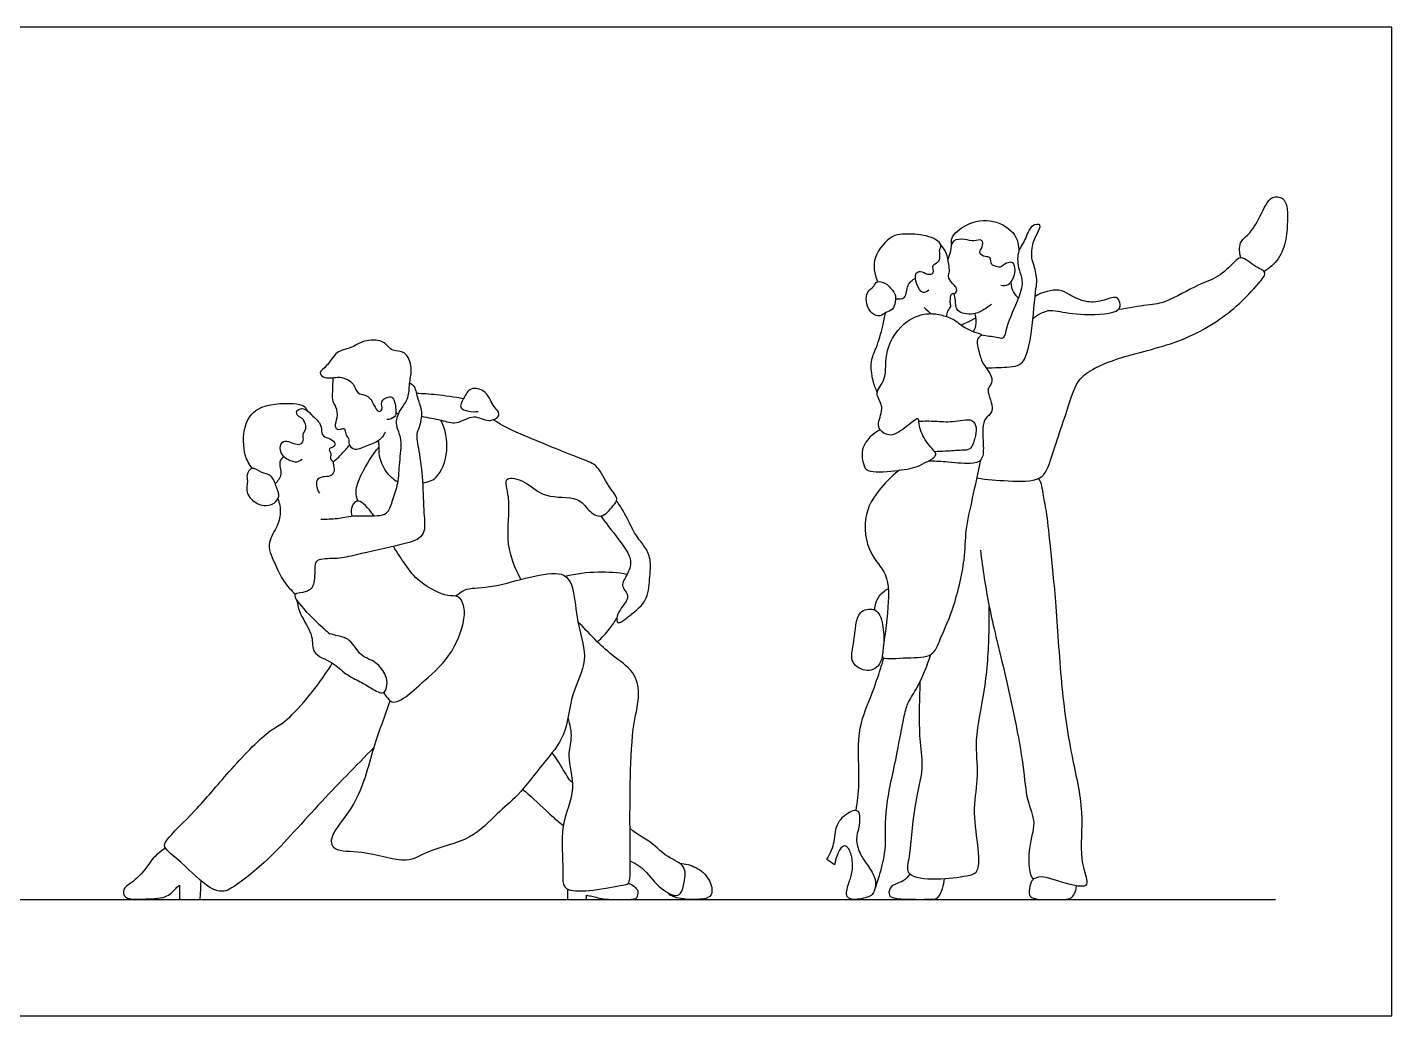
# Model space of a CAD drawing. Header units: millimetres. Extents: x 1.9 to 19.7, y 0.9 to 24.9.
# Drawn here: x 13.575 to 17.154, y 19.627 to 22.218 of the extents above; entities that cross this region are included whole.
import ezdxf

# ---------------------------------------------------------------- set-up
doc = ezdxf.new("R2010")
doc.units = ezdxf.units.MM
for name, color, linetype, true_color in [('AG-DIAGRAM', 7, 'Continuous', 0xfecc66), ('AG-PEOPLE', 7, 'Continuous', 0x66ccff), ('X-VPRT', 6, 'Continuous', 0xff00ff)]:
    doc.layers.add(name, color=color, linetype=linetype, true_color=true_color)

msp = doc.modelspace()

# ---------------------------------------------------------------- linework, layer by layer
at = {"layer": 'AG-DIAGRAM'}
msp.add_line((2.2184, 19.9319), (16.8488, 19.9319), dxfattribs=at)
at = {"layer": 'AG-PEOPLE'}
msp.add_line((14.542, 21.207), (14.5486, 21.2043), dxfattribs=at)
for points, knots in [([(16.7582, 21.6135), (16.7539, 21.6258), (16.7522, 21.6561), (16.7805, 21.674), (16.809, 21.7197), (16.8336, 21.7795), (16.8705, 21.7719), (16.8801, 21.7478), (16.8804, 21.7137), (16.8784, 21.6607), (16.8596, 21.6091), (16.8332, 21.5864), (16.819, 21.5778)], [0, 0, 0, 0, 0.357367, 0.670374, 1.098106, 1.537962, 1.833448, 2.107332, 2.439466, 2.857079, 3.277021, 3.679975, 3.679975, 3.679975, 3.679975]), ([(15.9994, 21.6482), (15.9988, 21.6541), (15.996, 21.6687), (16.0387, 21.7067), (16.1092, 21.7186), (16.1708, 21.6785), (16.1754, 21.6459), (16.1757, 21.6312)], [0, 0, 0, 0, 0.24086, 0.648416, 1.129011, 1.592875, 1.972607, 1.972607, 1.972607, 1.972607]), ([(16.0898, 21.325), (16.1011, 21.325), (16.122, 21.3273), (16.1837, 21.3257), (16.199, 21.3693), (16.211, 21.4186), (16.219, 21.5344), (16.2251, 21.5514), (16.2165, 21.5944), (16.2071, 21.612), (16.2122, 21.6551), (16.2225, 21.6758), (16.2388, 21.7037), (16.204, 21.7008), (16.1942, 21.6587), (16.169, 21.6295), (16.1746, 21.5823), (16.1878, 21.5544), (16.1774, 21.507), (16.1415, 21.4369), (16.1389, 21.3983), (16.1152, 21.4065), (16.0908, 21.4081), (16.078, 21.411)], [0, 0, 0, 0, 0.332571, 0.755426, 1.104753, 1.536891, 2.140934, 2.400631, 2.759028, 3.0267, 3.387364, 3.68553, 3.952293, 4.20541, 4.570154, 4.925038, 5.302638, 5.613864, 6.003461, 6.524167, 6.836398, 7.077262, 7.435528, 7.435528, 7.435528, 7.435528]), ([(15.9397, 21.5286), (15.9354, 21.5254), (15.9224, 21.5168), (15.9057, 21.5442), (15.9022, 21.5744), (15.9189, 21.5809), (15.934, 21.5688), (15.9568, 21.571), (15.9446, 21.5972), (15.9735, 21.6024), (15.966, 21.6325), (15.9706, 21.6389), (15.9733, 21.6563), (15.9242, 21.6774), (15.8698, 21.6754), (15.8421, 21.6738), (15.7866, 21.6162), (15.7972, 21.571), (15.8049, 21.5511)], [0, 0, 0, 0, 0.230265, 0.528955, 0.832802, 1.033709, 1.284254, 1.509531, 1.757457, 2.015857, 2.302862, 2.463285, 2.662691, 3.060543, 3.486717, 3.782952, 4.260667, 4.717759, 4.717759, 4.717759, 4.717759]), ([(16.1286, 21.5417), (16.135, 21.5408), (16.151, 21.539), (16.1691, 21.5725), (16.164, 21.6003), (16.1511, 21.6033), (16.1347, 21.5958), (16.1269, 21.5867), (16.1134, 21.5926), (16.1025, 21.5933), (16.1024, 21.6185), (16.087, 21.6143), (16.0682, 21.6265), (16.0815, 21.6412), (16.082, 21.6651), (16.056, 21.6558), (16.0357, 21.6628), (15.9989, 21.6631), (15.9973, 21.63), (15.9918, 21.6166), (15.9899, 21.6091)], [0, 0, 0, 0, 0.252501, 0.588564, 0.875109, 1.058879, 1.298808, 1.48584, 1.692424, 1.86713, 2.115032, 2.315839, 2.550534, 2.784213, 3.018195, 3.274876, 3.555017, 3.867156, 4.165266, 4.438984, 4.438984, 4.438984, 4.438984]), ([(15.9857, 21.4597), (15.9874, 21.4637), (15.9888, 21.4762), (15.9996, 21.485), (15.9947, 21.4975), (15.9969, 21.5069), (15.9965, 21.5214), (16.0141, 21.5191), (16.0124, 21.5379), (16.0007, 21.5457), (15.9878, 21.5652), (15.9954, 21.5776), (15.9914, 21.598), (15.9879, 21.627), (15.9768, 21.6411), (15.9708, 21.6473)], [0.708733, 0.708733, 0.708733, 0.708733, 0.887125, 1.103273, 1.294419, 1.478216, 1.670718, 1.868161, 2.076035, 2.298098, 2.55898, 2.761264, 3.016238, 3.325239, 3.616437, 3.616437, 3.616437, 3.616437]), ([(16.0658, 21.0366), (16.0927, 21.0316), (16.1434, 21.0293), (16.2413, 21.0244), (16.2619, 21.0958), (16.3108, 21.2373), (16.3323, 21.3107), (16.4594, 21.3613), (16.6134, 21.3912), (16.747, 21.4803), (16.7994, 21.5415), (16.8308, 21.5766), (16.7962, 21.5881), (16.7583, 21.6221), (16.7389, 21.5998), (16.6971, 21.5597), (16.6466, 21.5455), (16.5605, 21.4942), (16.5225, 21.4917), (16.4629, 21.4821), (16.4365, 21.4778)], [0, 0, 0, 0, 0.517014, 1.039669, 1.499044, 2.201573, 2.689956, 3.324624, 4.059527, 4.777309, 5.298265, 5.624613, 5.926241, 6.313926, 6.584761, 7.010537, 7.439994, 7.992633, 8.40469, 8.784535, 8.784535, 8.784535, 8.784535]), ([(15.8049, 21.5511), (15.8, 21.5495), (15.7973, 21.536), (15.7715, 21.5261), (15.7772, 21.4712), (15.8131, 21.4566), (15.8257, 21.4728), (15.8489, 21.4743), (15.8568, 21.5206), (15.837, 21.5348), (15.8323, 21.5444), (15.8113, 21.5532), (15.8049, 21.5511)], [0, 0, 0, 0, 0.225341, 0.501758, 0.892695, 1.210621, 1.445324, 1.698012, 2.056823, 2.320243, 2.513003, 2.806138, 2.806138, 2.806138, 2.806138]), ([(15.8523, 21.5065), (15.8601, 21.5054), (15.8825, 21.5039), (15.8801, 21.5446), (15.8969, 21.5555), (15.9047, 21.5605)], [0, 0, 0, 0, 0.2779212, 0.6030023, 0.9031468, 0.9031468, 0.9031468, 0.9031468]), ([(16.1547, 21.5497), (16.155, 21.5406), (16.1603, 21.5223), (16.1696, 21.5123), (16.1746, 21.5079)], [0, 0, 0, 0, 0.2993613, 0.5545001, 0.5545001, 0.5545001, 0.5545001]), ([(16.1037, 21.4911), (16.0974, 21.4862), (16.0831, 21.4778), (16.0633, 21.4635), (16.016, 21.4675), (16.0098, 21.4876), (16.0099, 21.5017), (16.0073, 21.5142), (16.0057, 21.5204)], [0, 0, 0, 0, 0.279582, 0.565136, 0.937204, 1.174837, 1.389181, 1.638801, 1.638801, 1.638801, 1.638801]), ([(16.2127, 21.4541), (16.2234, 21.4647), (16.2533, 21.4787), (16.2788, 21.4732), (16.3451, 21.4618), (16.4432, 21.4679), (16.4415, 21.4964), (16.4325, 21.5161), (16.392, 21.4982), (16.3504, 21.4955), (16.3068, 21.5166), (16.2825, 21.5348), (16.2357, 21.5243), (16.2181, 21.5118)], [0, 0, 0, 0, 0.384701, 0.667906, 1.150356, 1.690043, 1.938577, 2.166586, 2.51811, 2.897136, 3.283135, 3.594285, 4.054066, 4.054066, 4.054066, 4.054066]), ([(15.8123, 21.1631), (15.793, 21.1535), (15.7592, 21.1202), (15.7668, 21.0747), (15.7773, 21.0487), (15.8517, 21.0552), (15.9088, 21.0628), (15.9256, 21.0753), (15.9421, 21.0819), (15.9602, 21.0937), (15.9558, 21.107), (15.9267, 21.1349), (15.9127, 21.1745), (15.9144, 21.2011), (15.8757, 21.1638), (15.8357, 21.1417), (15.8103, 21.1623), (15.8041, 21.1816), (15.8256, 21.2239), (15.7927, 21.259), (15.8331, 21.2952), (15.8191, 21.3738), (15.8766, 21.4536), (15.9385, 21.4705), (15.974, 21.4638), (16.0088, 21.4525), (16.0385, 21.4222), (16.0819, 21.4136), (16.0756, 21.4087), (16.0615, 21.4023), (16.0721, 21.3631), (16.0806, 21.3338), (16.107, 21.3053), (16.1043, 21.2798), (16.0874, 21.2677), (16.1163, 21.2132), (16.09, 21.1976), (16.0788, 21.1736), (16.0837, 21.1214), (16.0817, 21.0797), (16.0462, 21.0713), (15.9846, 21.0798), (15.9533, 21.0804), (15.9387, 21.0809)], [-9.205414, -9.205414, -9.205414, -9.205414, -8.745835, -8.375603, -8.108608, -7.632774, -7.189387, -6.886533, -6.886533, -6.587512, -6.404746, -6.044502, -5.661329, -5.448226, -5.079239, -4.690996, -4.399057, -4.152987, -3.780851, -3.432252, -3.06381, -2.567305, -2.017666, -1.574658, -1.23792, -0.901506, -0.518753, 0, 0, 0.235852, 0.57618, 0.906125, 1.25234, 1.51894, 1.751737, 2.161676, 2.441146, 2.724908, 3.143249, 3.490407, 3.802087, 4.262769, 4.621338, 4.621338, 4.621338, 4.621338]), ([(15.8044, 21.2613), (15.7997, 21.271), (15.7919, 21.2907), (15.7849, 21.3436), (15.8026, 21.3753), (15.8199, 21.4351), (15.8238, 21.4579), (15.8256, 21.4697)], [0, 0, 0, 0, 0.325803, 0.728511, 1.078613, 1.522375, 1.864175, 1.864175, 1.864175, 1.864175]), ([(16.0245, 21.4375), (16.03, 21.4399), (16.0408, 21.445), (16.0559, 21.4526), (16.0633, 21.4566)], [0, 0, 0, 0, 0.2424137, 0.5298124, 0.5298124, 0.5298124, 0.5298124]), ([(16.0569, 21.4204), (16.0594, 21.425), (16.0644, 21.4348), (16.0643, 21.457), (16.0612, 21.4672)], [0, 0, 0, 0, 0.2286175, 0.551872, 0.551872, 0.551872, 0.551872]), ([(14.5581, 21.2209), (14.565, 21.2301), (14.5774, 21.2508), (14.5766, 21.2883), (14.5864, 21.3237), (14.5691, 21.3716), (14.5338, 21.3674), (14.5203, 21.3828), (14.505, 21.3979), (14.4569, 21.3997), (14.4233, 21.3742), (14.3838, 21.371), (14.3647, 21.3296), (14.3364, 21.3143), (14.3576, 21.2934), (14.3951, 21.3063), (14.4339, 21.2865), (14.4382, 21.2545), (14.4684, 21.257), (14.4845, 21.2287), (14.4934, 21.2078), (14.5097, 21.215), (14.4992, 21.2383), (14.5212, 21.2493), (14.5374, 21.2499), (14.5434, 21.2111), (14.5407, 21.1954), (14.5253, 21.1895), (14.5183, 21.1895)], [4.15556, 4.15556, 4.15556, 4.15556, 4.504159, 4.860397, 5.224727, 5.613468, 5.934862, 6.189065, 6.455507, 6.84977, 7.234313, 7.588537, 7.979815, 8.275634, 8.528689, 8.895624, 9.267024, 9.569567, 9.856678, 10.189342, 10.452559, 10.641171, 10.905287, 11.173085, 11.381551, 11.732945, 11.966685, 12.237228, 12.237228, 12.237228, 12.237228]), ([(14.5136, 21.1565), (14.5093, 21.1482), (14.4986, 21.1309), (14.4613, 21.1207), (14.4341, 21.1052), (14.4177, 21.1232), (14.421, 21.1398), (14.4108, 21.1475), (14.4099, 21.1619), (14.4056, 21.1679), (14.3856, 21.158), (14.3819, 21.1795), (14.3917, 21.2006), (14.3837, 21.2282), (14.375, 21.2366), (14.3766, 21.2652), (14.3766, 21.2876), (14.3775, 21.2996)], [0, 0, 0, 0, 0.313301, 0.681234, 0.996081, 1.251407, 1.481612, 1.681972, 1.901255, 2.038872, 2.279785, 2.508588, 2.803059, 3.107325, 3.306015, 3.609721, 3.965595, 3.965595, 3.965595, 3.965595]), ([(14.5781, 21.286), (14.5824, 21.2832), (14.5926, 21.2771), (14.5983, 21.2419), (14.613, 21.2121), (14.6044, 21.1685), (14.5936, 21.1525), (14.6034, 21.1043), (14.6134, 21.029), (14.6142, 20.9469), (14.6201, 20.8975), (14.6016, 20.8741), (14.5536, 20.8611), (14.4373, 20.8353), (14.3927, 20.824), (14.3396, 20.8259), (14.3261, 20.8103), (14.3326, 20.7599), (14.3104, 20.7344), (14.2683, 20.737), (14.2913, 20.7002), (14.3285, 20.6637), (14.3618, 20.634), (14.369, 20.6276)], [0, 0, 0, 0, 0.233266, 0.574321, 0.925562, 1.305371, 1.558257, 1.952803, 2.482504, 3.028132, 3.43256, 3.721814, 4.137803, 4.784456, 5.210373, 5.617958, 5.858023, 6.266548, 6.597564, 6.917233, 7.220634, 7.768561, 7.912981, 7.912981, 7.912981, 7.912981]), ([(14.5956, 21.2589), (14.6131, 21.2583), (14.6482, 21.2562), (14.6959, 21.2494), (14.7195, 21.2447)], [0, 0, 0, 0, 0.430026, 0.9330132, 0.9330132, 0.9330132, 0.9330132]), ([(14.6088, 21.1984), (14.6259, 21.1946), (14.6602, 21.1904), (14.7011, 21.1734), (14.7464, 21.2076), (14.7827, 21.1791), (14.8236, 21.2013), (14.7924, 21.2275), (14.7828, 21.2652), (14.735, 21.2774), (14.721, 21.2459), (14.7012, 21.2147), (14.7426, 21.2087), (14.7575, 21.211)], [0, 0, 0, 0, 0.428775, 0.809972, 1.218901, 1.596948, 1.921776, 2.245734, 2.617077, 2.980301, 3.312966, 3.611382, 4.010293, 4.010293, 4.010293, 4.010293]), ([(14.165, 21.0616), (14.1572, 21.0723), (14.1422, 21.0953), (14.1392, 21.1768), (14.183, 21.2329), (14.2798, 21.2337), (14.3036, 21.225), (14.307, 21.2173), (14.308, 21.2142)], [0, 0, 0, 0, 0.373105, 0.888534, 1.368561, 1.935627, 2.218383, 2.405613, 2.405613, 2.405613, 2.405613]), ([(14.3447, 20.929), (14.3592, 20.9288), (14.3898, 20.9291), (14.4289, 20.9398), (14.4994, 20.9357), (14.5228, 20.9448), (14.5342, 20.9817), (14.5494, 21.0233), (14.5507, 21.0764), (14.5594, 21.1349), (14.5462, 21.1632), (14.5409, 21.1868), (14.5504, 21.2112), (14.5581, 21.2209)], [0, 0, 0, 0, 0.390863, 0.77979, 1.271671, 1.551142, 1.901861, 2.299467, 2.736796, 3.189008, 3.510275, 3.794935, 4.15556, 4.15556, 4.15556, 4.15556]), ([(14.2958, 21.0852), (14.2844, 21.0762), (14.267, 21.0791), (14.2411, 21.0941), (14.2361, 21.1213), (14.2507, 21.1401), (14.2872, 21.1177), (14.3022, 21.1344), (14.2953, 21.1503), (14.3085, 21.1655), (14.3038, 21.1812), (14.2984, 21.1925), (14.284, 21.1975), (14.2784, 21.2145), (14.3023, 21.2223), (14.3204, 21.2017), (14.3506, 21.1759), (14.3445, 21.1478), (14.3654, 21.1413), (14.3839, 21.1314), (14.3815, 21.1164), (14.3638, 21.115), (14.3699, 21.1033), (14.3726, 21.0979), (14.3681, 21.0864), (14.3779, 21.0803), (14.378, 21.0682), (14.3818, 21.0522), (14.37, 21.0392), (14.3507, 21.0405), (14.3281, 21.033), (14.3351, 21.006), (14.3416, 20.9968)], [0, 0, 0, 0, 0.276064, 0.606328, 0.907124, 1.157537, 1.524497, 1.764138, 1.999242, 2.255446, 2.491655, 2.701089, 2.932351, 3.150048, 3.405859, 3.719626, 4.0958, 4.38468, 4.647747, 4.917474, 5.115758, 5.335079, 5.518468, 5.674043, 5.868253, 6.054522, 6.260909, 6.50198, 6.732631, 6.999251, 7.259902, 7.612833, 7.612833, 7.612833, 7.612833]), ([(14.612, 21.0238), (14.6243, 21.0259), (14.6538, 21.0314), (14.6841, 21.1106), (14.6718, 21.1636), (14.6602, 21.1882)], [0, 0, 0, 0, 0.363479, 0.878935, 1.413683, 1.413683, 1.413683, 1.413683]), ([(14.8698, 20.7707), (14.8549, 20.7998), (14.8264, 20.8603), (14.846, 20.9791), (14.8203, 21.0449), (14.8867, 21.028), (14.9301, 20.9802), (15.021, 20.9911), (15.0446, 20.9513), (15.0821, 20.9262), (15.1108, 20.9634), (15.1283, 20.982), (15.0956, 21.0169), (15.0733, 21.0705), (15.0246, 21.0877), (14.8869, 21.143), (14.8205, 21.1735), (14.7974, 21.1893)], [0, 0, 0, 0, 0.586848, 1.243074, 1.650576, 2.046485, 2.533689, 3.064139, 3.451599, 3.804657, 4.181649, 4.452109, 4.833859, 5.276038, 5.694548, 6.420525, 6.931046, 6.931046, 6.931046, 6.931046]), ([(15.9135, 21.1858), (15.9278, 21.1858), (15.9574, 21.1867), (15.9997, 21.1809), (16.0555, 21.1961), (16.0657, 21.1672), (16.0611, 21.1408), (16.0501, 21.1087), (16.0257, 21.1096), (15.9826, 21.1063), (15.9643, 21.1057), (15.9549, 21.1054)], [0, 0, 0, 0, 0.374844, 0.76049, 1.16644, 1.434634, 1.739317, 2.050218, 2.314401, 2.689881, 2.994393, 2.994393, 2.994393, 2.994393]), ([(14.3771, 21.0776), (14.3851, 21.0848), (14.4006, 21.0998), (14.4143, 21.1154), (14.4208, 21.1235)], [0, 0, 0, 0, 0.3371435, 0.6673391, 0.6673391, 0.6673391, 0.6673391]), ([(14.4425, 20.9762), (14.4394, 20.9842), (14.4334, 21.0029), (14.452, 21.0504), (14.4796, 21.0974), (14.4983, 21.1184)], [0, 0, 0, 0, 0.300761, 0.713333, 1.257516, 1.257516, 1.257516, 1.257516]), ([(14.5471, 21.0253), (14.5353, 21.0327), (14.5141, 21.0508), (14.496, 21.0938), (14.4993, 21.1178), (14.4972, 21.1291), (14.4963, 21.1345)], [0, 0, 0, 0, 0.383017, 0.779548, 1.066428, 1.305024, 1.305024, 1.305024, 1.305024]), ([(14.2482, 21.0923), (14.2438, 21.0886), (14.232, 21.0799), (14.2459, 21.0446), (14.232, 21.0283), (14.2254, 21.0214)], [0, 0, 0, 0, 0.2456421, 0.5836855, 0.9014867, 0.9014867, 0.9014867, 0.9014867]), ([(15.8627, 21.057), (15.8472, 21.0454), (15.8187, 21.0181), (15.7625, 20.9449), (15.779, 20.8353), (15.8366, 20.7868), (15.834, 20.687), (15.8178, 20.577), (15.817, 20.5604), (15.8858, 20.567), (15.9515, 20.5644), (15.9701, 20.6184), (16.0049, 20.6892), (16.0365, 20.822), (16.0345, 20.8978), (16.0554, 20.9847), (16.0686, 21.0506), (16.0762, 21.0841)], [0, 0, 0, 0, 0.436298, 0.972353, 1.54708, 2.019332, 2.593602, 3.191499, 3.362056, 3.81278, 4.270027, 4.659302, 5.177372, 5.841754, 6.343395, 6.874219, 7.454024, 7.454024, 7.454024, 7.454024]), ([(14.165, 21.0616), (14.1719, 21.063), (14.188, 21.0485), (14.2178, 21.0467), (14.228, 21.0118), (14.2391, 20.989), (14.2237, 20.9685), (14.2015, 20.9628), (14.1772, 20.9668), (14.1444, 20.996), (14.1554, 21.028), (14.1481, 21.0444), (14.1586, 21.0603), (14.165, 21.0616)], [0, 0, 0, 0, 0.298182, 0.608763, 0.948923, 1.240247, 1.515221, 1.790668, 2.082852, 2.452679, 2.775367, 3.021419, 3.293452, 3.293452, 3.293452, 3.293452]), ([(16.0748, 20.8475), (16.0809, 20.7979), (16.0963, 20.6944), (16.1377, 20.5362), (16.1904, 20.2895), (16.1932, 20.1951), (16.2243, 20.1306), (16.196, 20.0683), (16.2055, 19.9752), (16.231, 19.9994), (16.2939, 19.973), (16.3565, 19.962), (16.355, 19.9878), (16.3338, 20.0433), (16.3497, 20.1656), (16.3115, 20.3126), (16.2855, 20.5004), (16.2746, 20.7077), (16.2579, 20.8609), (16.2497, 20.9455), (16.239, 20.9942), (16.2361, 21.0204), (16.2306, 21.0307), (16.2277, 21.0354)], [0, 0, 0, 0, 0.699418, 1.449646, 2.355065, 2.910852, 3.358535, 3.846661, 4.335294, 4.570324, 5.049746, 5.474052, 5.695565, 6.124177, 6.75302, 7.458497, 8.249349, 9.082408, 9.792406, 10.314247, 10.710891, 10.996519, 11.22812, 11.22812, 11.22812, 11.22812]), ([(14.2324, 20.9817), (14.2367, 20.9703), (14.2417, 20.9452), (14.2302, 20.905), (14.1997, 20.8616), (14.2276, 20.8079), (14.2453, 20.765), (14.2671, 20.742), (14.2787, 20.7321)], [0, 0, 0, 0, 0.357216, 0.737453, 1.150024, 1.590373, 1.999615, 2.399651, 2.399651, 2.399651, 2.399651]), ([(14.4842, 20.9378), (14.482, 20.9408), (14.4665, 20.9611), (14.4395, 20.9885), (14.4224, 20.9555), (14.4249, 20.9428), (14.4271, 20.9366)], [14.307869, 14.307869, 14.307869, 14.307869, 14.378627, 14.788538, 15.081001, 15.34368, 15.34368, 15.34368, 15.34368]), ([(15.0791, 20.9367), (15.0843, 20.9298), (15.094, 20.9165), (15.1466, 20.8505), (15.1614, 20.8178), (15.1506, 20.7835), (15.1287, 20.7545), (15.1523, 20.732), (15.1477, 20.7124), (15.1181, 20.6782), (15.1225, 20.6501), (15.1515, 20.6733), (15.2039, 20.7114), (15.2067, 20.7705), (15.2129, 20.8221), (15.1949, 20.8584), (15.1705, 20.8831), (15.1387, 20.9526), (15.1265, 20.9682), (15.1206, 20.9767)], [0, 0, 0, 0, 0.301787, 0.840571, 1.196036, 1.539807, 1.874526, 2.174147, 2.425499, 2.826462, 3.070109, 3.377909, 3.855017, 4.301385, 4.727015, 5.086011, 5.443459, 5.95289, 6.282271, 6.282271, 6.282271, 6.282271]), ([(14.5092, 20.474), (14.5131, 20.4686), (14.5231, 20.4552), (14.5342, 20.4449), (14.5666, 20.4592), (14.6095, 20.5), (14.688, 20.5646), (14.7226, 20.6586), (14.7228, 20.7002), (14.7065, 20.7314), (14.6754, 20.7224), (14.6013, 20.7618), (14.5679, 20.8065), (14.5461, 20.8403), (14.5355, 20.8575)], [8.959456, 8.959456, 8.959456, 8.959456, 9.097357, 9.356381, 9.675534, 10.134094, 10.737685, 11.32234, 11.701198, 12.011701, 12.318735, 12.846995, 13.311954, 13.714424, 13.714424, 13.714424, 13.714424]), ([(14.6989, 20.7272), (14.7078, 20.7342), (14.7298, 20.7514), (14.8004, 20.7437), (14.9859, 20.8129), (15.0111, 20.7327), (15.0173, 20.6483), (15.0496, 20.557), (14.9982, 20.4705), (14.9915, 20.3603), (14.9276, 20.2891), (14.864, 20.203), (14.8059, 20.1579), (14.7413, 20.0854), (14.6242, 20.0623), (14.5716, 20.0205), (14.4558, 20.063), (14.3801, 20.0535), (14.3645, 20.1006), (14.4459, 20.1802), (14.4817, 20.3313), (14.5129, 20.4115), (14.5265, 20.4528)], [0, 0, 0, 0, 0.345347, 0.852927, 1.641369, 2.093453, 2.648245, 3.213512, 3.791662, 4.401565, 4.977319, 5.585384, 6.092792, 6.668983, 7.30313, 7.770661, 8.413936, 8.907834, 9.233915, 9.839441, 10.583507, 11.260043, 11.260043, 11.260043, 11.260043]), ([(14.9861, 20.779), (15.0142, 20.7859), (15.072, 20.7934), (15.1236, 20.789), (15.1489, 20.7847)], [0, 0, 0, 0, 0.551719, 1.071612, 1.071612, 1.071612, 1.071612]), ([(15.7976, 20.6905), (15.7983, 20.7027), (15.8058, 20.7275), (15.8237, 20.7411), (15.8332, 20.7461)], [0, 0, 0, 0, 0.3455398, 0.6688256, 0.6688256, 0.6688256, 0.6688256]), ([(14.2816, 20.7168), (14.2843, 20.7044), (14.2879, 20.6792), (14.3289, 20.6233), (14.3175, 20.575), (14.3778, 20.5549), (14.4081, 20.5219), (14.4495, 20.5026), (14.476, 20.4862), (14.5123, 20.4651), (14.52, 20.4954), (14.5174, 20.5192), (14.4912, 20.5576), (14.4464, 20.5672), (14.4255, 20.6162), (14.3848, 20.6235), (14.3743, 20.6266), (14.369, 20.6276)], [0, 0, 0, 0, 0.36572, 0.846885, 1.225125, 1.658831, 2.065006, 2.454617, 2.803534, 3.141108, 3.416364, 3.712587, 4.099957, 4.489568, 4.903223, 5.26505, 5.503492, 5.503492, 5.503492, 5.503492]), ([(15.8177, 20.5689), (15.8163, 20.5631), (15.8083, 20.5395), (15.7921, 20.5309), (15.7777, 20.5319), (15.7634, 20.5329), (15.7281, 20.5515), (15.7473, 20.6096), (15.7469, 20.6889), (15.8009, 20.6978), (15.8182, 20.6674), (15.8224, 20.6235), (15.8219, 20.6045)], [2.449082, 2.449082, 2.449082, 2.449082, 2.553334, 2.914408, 2.914408, 2.914408, 3.272616, 3.705706, 4.197359, 4.522019, 4.883093, 5.171863, 5.171863, 5.171863, 5.171863]), ([(15.9164, 20.5024), (15.9141, 20.4499), (15.9128, 20.3449), (15.9274, 20.2756), (15.8982, 20.1744), (15.8905, 20.0434), (15.8757, 19.9914), (15.9657, 19.9813), (16.0345, 19.993), (16.075, 20.0007), (16.0683, 20.0806), (16.054, 20.1695), (16.0728, 20.2583), (16.0577, 20.3521), (16.0903, 20.485), (16.0979, 20.6069), (16.0984, 20.6772), (16.0981, 20.6995)], [0, 0, 0, 0, 0.717561, 1.193157, 1.777121, 2.441532, 2.795127, 3.290565, 3.838063, 4.154588, 4.625723, 5.190838, 5.723772, 6.273561, 6.938098, 7.635631, 7.961333, 7.961333, 7.961333, 7.961333]), ([(14.9931, 20.4084), (14.9982, 20.3911), (15.0056, 20.3535), (14.9882, 20.3074), (15.0181, 20.2183), (14.9695, 20.1283), (14.9827, 20.0125), (14.9775, 19.9723), (14.9948, 19.9527), (15.0592, 19.9535), (15.1343, 19.9698), (15.1551, 19.9715), (15.1572, 20.0097), (15.1557, 20.0977), (15.1557, 20.2501), (15.1622, 20.3908), (15.1844, 20.4677), (15.1677, 20.5337), (15.1037, 20.5708), (15.0477, 20.6298), (15.0192, 20.66)], [0, 0, 0, 0, 0.436219, 0.843469, 1.390728, 1.989996, 2.623955, 2.98453, 3.243981, 3.720567, 4.24232, 4.471571, 4.85219, 5.418148, 6.159746, 6.867775, 7.390753, 7.844718, 8.343318, 9.004211, 9.004211, 9.004211, 9.004211]), ([(15.0706, 20.607), (15.082, 20.6175), (15.1028, 20.6406), (15.1154, 20.6593), (15.1212, 20.6689)], [0, 0, 0, 0, 0.4038235, 0.7476466, 0.7476466, 0.7476466, 0.7476466]), ([(14.4851, 20.3309), (14.4368, 20.2811), (14.3403, 20.1847), (14.2068, 20.0294), (14.1141, 19.9626), (14.0913, 19.9507), (14.0488, 19.9579), (13.9829, 20.0286), (13.9302, 20.0665), (13.9403, 20.0912), (14.0233, 20.1697), (14.0964, 20.2607), (14.2044, 20.374), (14.2461, 20.391), (14.3034, 20.4493), (14.3533, 20.5144), (14.375, 20.5513)], [0, 0, 0, 0, 0.85501, 1.681629, 2.291831, 2.563475, 2.939415, 3.521223, 3.972081, 4.224672, 4.838974, 5.521919, 6.202392, 6.593091, 7.111819, 7.78308, 7.78308, 7.78308, 7.78308]), ([(15.749, 20.1653), (15.7523, 20.1887), (15.7609, 20.2351), (15.7477, 20.3706), (15.7863, 20.4574), (15.8105, 20.5279), (15.8181, 20.5526), (15.8216, 20.5646)], [0, 0, 0, 0, 0.481353, 1.137277, 1.703366, 2.186671, 2.536357, 2.536357, 2.536357, 2.536357]), ([(15.797, 19.9556), (15.8018, 19.9684), (15.8104, 19.9951), (15.8302, 20.0654), (15.8211, 20.1614), (15.8537, 20.2928), (15.8733, 20.4109), (15.8848, 20.4497), (15.9127, 20.4898), (15.9357, 20.545), (15.9452, 20.5742)], [0, 0, 0, 0, 0.365754, 0.842513, 1.40231, 2.080859, 2.701915, 3.052468, 3.442145, 3.989928, 3.989928, 3.989928, 3.989928]), ([(15.0048, 20.238), (14.9951, 20.2457), (14.9735, 20.2867), (14.9588, 20.3074), (14.9516, 20.3162)], [5.9701286, 5.9701286, 5.9701286, 5.9701286, 6.1066774, 6.2880726, 6.2880726, 6.2880726, 6.2880726]), ([(14.8742, 20.2202), (14.879, 20.2165), (14.9016, 20.1979), (14.9373, 20.1619), (14.972, 20.1324), (14.9811, 20.1252)], [0.2690117, 0.2690117, 0.2690117, 0.2690117, 0.4156821, 0.9439398, 1.1181679, 1.1181679, 1.1181679, 1.1181679]), ([(15.6721, 20.0361), (15.6794, 20.0493), (15.6941, 20.0765), (15.6925, 20.1293), (15.7281, 20.1625), (15.761, 20.1706), (15.7573, 20.1182), (15.7464, 20.0913), (15.7579, 20.051), (15.7772, 20.0238), (15.8057, 19.9834), (15.796, 19.9494), (15.7861, 19.9388), (15.7486, 19.929), (15.7192, 19.9358), (15.7282, 19.9738), (15.7403, 20.0011), (15.7402, 20.0424), (15.7276, 20.0722), (15.7104, 20.0729), (15.6983, 20.0463), (15.6937, 20.031), (15.6924, 20.0225)], [0.282853, 0.282853, 0.282853, 0.282853, 0.667385, 1.073173, 1.463231, 1.73085, 2.098264, 2.421993, 2.773528, 3.113044, 3.506968, 3.825352, 4.037155, 4.389541, 4.666956, 4.988637, 5.312257, 5.679448, 5.988909, 6.183027, 6.477479, 6.768034, 6.768034, 6.768034, 6.768034]), ([(15.1566, 20.0331), (15.1649, 20.0289), (15.1979, 20.0101), (15.2189, 19.9724), (15.2702, 19.9374), (15.2913, 19.9463), (15.2989, 19.9768), (15.3048, 20.0234), (15.2513, 20.04), (15.2068, 20.0895), (15.1781, 20.0982), (15.1559, 20.1185)], [2.021905, 2.021905, 2.021905, 2.021905, 2.161775, 2.633446, 3.060027, 3.295726, 3.612661, 3.976182, 4.378607, 4.859197, 5.176781, 5.176781, 5.176781, 5.176781]), ([(13.9376, 20.0665), (13.9266, 20.0586), (13.9035, 20.0434), (13.8686, 19.9837), (13.823, 19.9637), (13.8299, 19.9291), (13.8882, 19.9342), (13.9429, 19.9339), (13.9642, 19.9615), (13.9716, 19.9667), (13.9747, 19.9696), (13.9747, 19.957), (13.9747, 19.9444), (13.9747, 19.9319), (13.9926, 19.9319), (14.0105, 19.9319), (14.0284, 19.9319), (14.0294, 19.9442), (14.0303, 19.9603), (14.0308, 19.9766), (14.0308, 19.9805)], [0, 0, 0, 0, 0.377574, 0.868716, 1.265457, 1.535349, 1.968109, 2.405558, 2.745207, 2.956972, 2.956972, 2.956972, 3.320888, 3.320888, 3.320888, 3.75493, 3.75493, 3.75493, 4.115736, 4.227521, 4.227521, 4.227521, 4.227521]), ([(15.2864, 20.0264), (15.301, 20.0257), (15.3303, 20.0182), (15.3662, 19.9883), (15.3765, 19.9398), (15.3386, 19.9283), (15.2639, 19.9334), (15.2569, 19.9485)], [0, 0, 0, 0, 0.380281, 0.772598, 1.131982, 1.44795, 1.979996, 1.979996, 1.979996, 1.979996]), ([(14.9917, 19.9596), (14.9917, 19.9503), (14.9917, 19.941), (14.9917, 19.9317), (15.0085, 19.9317), (15.0253, 19.9317), (15.042, 19.9317), (15.042, 19.9354), (15.042, 19.9391), (15.042, 19.9427), (15.0469, 19.9418), (15.0573, 19.9404), (15.0906, 19.9303), (15.1513, 19.9316), (15.177, 19.9331), (15.1771, 19.9514), (15.1768, 19.9579), (15.1632, 19.9682), (15.1514, 19.9746)], [0, 0, 0, 0, 0.312705, 0.312705, 0.312705, 0.73299, 0.73299, 0.73299, 0.929375, 0.929375, 0.929375, 1.156662, 1.520797, 1.950574, 2.223823, 2.448284, 2.598695, 2.78369, 2.78369, 2.78369, 2.78369]), ([(15.8899, 19.9984), (15.885, 19.9915), (15.8744, 19.9769), (15.8384, 19.971), (15.8328, 19.9444), (15.8451, 19.9312), (15.9467, 19.9323), (15.9676, 19.9325), (15.9791, 19.9696), (15.9808, 19.9862)], [0.006929, 0.006929, 0.006929, 0.006929, 0.292524, 0.621747, 0.887872, 1.123035, 1.632395, 1.979782, 2.358791, 2.358791, 2.358791, 2.358791]), ([(16.2162, 19.9871), (16.2131, 19.9842), (16.2068, 19.978), (16.2025, 19.9549), (16.2027, 19.9403), (16.2193, 19.9317), (16.247, 19.9317), (16.3047, 19.9308), (16.3179, 19.9384), (16.3259, 19.9563), (16.3267, 19.9642), (16.3269, 19.9683)], [0, 0, 0, 0, 0.203797, 0.477546, 0.686137, 0.907898, 1.220832, 1.652933, 1.862954, 2.103021, 2.302834, 2.302834, 2.302834, 2.302834])]:
    msp.add_open_spline(points, degree=3, knots=knots, dxfattribs=at)
for points in [[(15.9278, 21.4833), (15.9332, 21.4769), (15.9397, 21.4717), (15.9469, 21.4672)], [(15.6924, 20.0225), (15.6856, 20.027), (15.6788, 20.0316), (15.6721, 20.0361)]]:
    msp.add_open_spline(points, degree=3, dxfattribs=at)
at = {"layer": 'X-VPRT'}
msp.add_lwpolyline([(1.9136, 22.2179), (1.9136, 19.6271), (17.1536, 19.6271), (17.1536, 22.2179)], close=True, dxfattribs=at)

doc.saveas('drawing.dxf')
